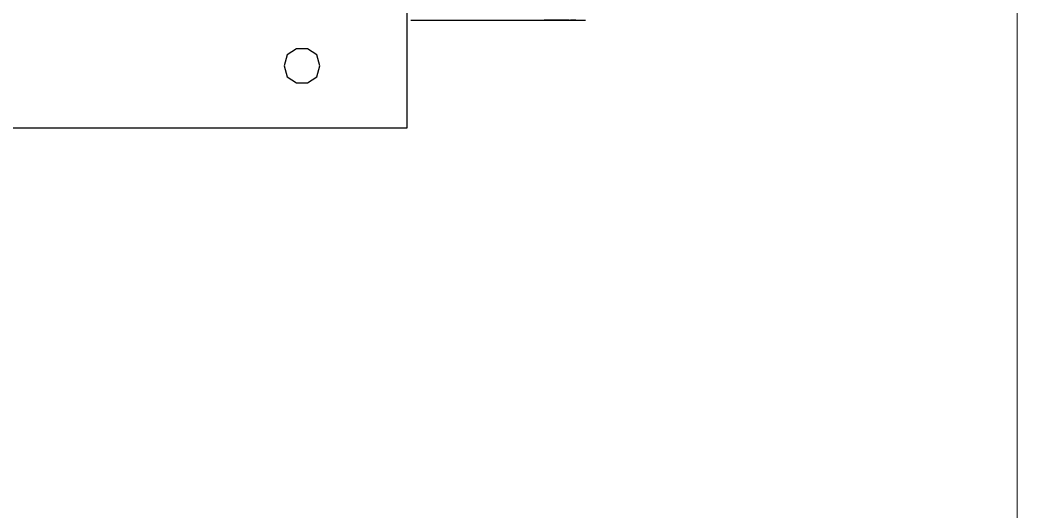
# Model space of a CAD drawing. Header units: millimetres. Extents: x 0 to 126, y 0 to 76.
# Drawn here: x 6.361 to 6.875, y 20.187 to 20.44 of the extents above; entities that cross this region are included whole.
import ezdxf

# ---------------------------------------------------------------- set-up
doc = ezdxf.new("R2010")
doc.units = ezdxf.units.MM
doc.layers.add('ARQUITECTÓNICO', color=152, linetype='Continuous', lineweight=0)
doc.layers.add('Muebles', color=2, linetype='Continuous')

# ---------------------------------------------------------------- blocks, each defined once
blk = doc.blocks.new('racki')
at = {"layer": 'Muebles'}
for p, q in [((1559.0708, 470.53856), (1559.0708, 470.68348)), ((1559.0708, 470.68348), (1559.58563, 470.68348)), ((1559.12204, 470.66026), (1559.11724, 470.65706)), ((1559.12765, 470.66026), (1559.12204, 470.66026)), ((1559.13245, 470.65706), (1559.12765, 470.66026)), ((1559.11724, 470.65706), (1559.11564, 470.65145)), ((1559.13405, 470.65145), (1559.13245, 470.65706)), ((1559.11564, 470.65145), (1559.11724, 470.64585)), ((1559.13245, 470.64585), (1559.13405, 470.65145)), ((1559.11724, 470.64585), (1559.12204, 470.64264)), ((1559.12204, 470.64264), (1559.12765, 470.64264)), ((1559.12765, 470.64264), (1559.13245, 470.64585)), ((1559.0688, 470.62785), (1558.97883, 470.62788)), ((1558.98383, 470.62788), (1558.98503, 470.62787)), ((1558.98383, 470.62788), (1558.98643, 470.62787)), ((1558.98463, 470.62787), (1558.98383, 470.62788)), ((1558.98383, 470.62788), (1558.98643, 470.62787)), ((1558.98643, 470.62787), (1558.98383, 470.62788)), ((1558.98383, 470.62788), (1558.98413, 470.62788)), ((1558.98413, 470.62788), (1558.98383, 470.62788)), ((1558.98533, 470.62787), (1558.98383, 470.62788)), ((1558.98383, 470.62788), (1558.98413, 470.62788)), ((1558.98393, 470.62788), (1558.98383, 470.62788)), ((1558.98383, 470.62788), (1558.98393, 470.62788)), ((1558.98383, 470.62788), (1558.98643, 470.62787)), ((1558.98453, 470.62788), (1558.98383, 470.62788)), ((1558.98593, 470.62787), (1558.98383, 470.62788)), ((1558.98383, 470.62788), (1558.98593, 470.62787)), ((1558.98593, 470.62787), (1558.98383, 470.62788)), ((1558.98383, 470.62788), (1558.98643, 470.62787)), ((1558.98643, 470.62787), (1558.98383, 470.62788)), ((1558.98383, 470.62788), (1558.98593, 470.62787)), ((1558.98593, 470.62787), (1558.98383, 470.62788)), ((1558.98383, 470.62788), (1558.98593, 470.62787)), ((1558.98593, 470.62787), (1558.98383, 470.62788)), ((1558.98383, 470.62788), (1558.98643, 470.62787)), ((1558.98643, 470.62787), (1558.98383, 470.62788)), ((1558.98383, 470.62788), (1558.98593, 470.62787)), ((1558.98383, 470.62788), (1558.98643, 470.62787)), ((1558.98453, 470.62788), (1558.98383, 470.62788)), ((1558.98383, 470.62788), (1558.98413, 470.62788)), ((1558.98413, 470.62788), (1558.98383, 470.62788)), ((1558.98383, 470.62788), (1558.98643, 470.62787)), ((1558.98643, 470.62787), (1558.98383, 470.62788)), ((1558.98413, 470.62788), (1558.98383, 470.62788)), ((1558.98383, 470.62788), (1558.98643, 470.62787)), ((1558.98643, 470.62787), (1558.98383, 470.62788)), ((1558.98383, 470.62788), (1558.98543, 470.62787)), ((1558.98543, 470.62787), (1558.98383, 470.62788)), ((1558.98383, 470.62788), (1558.98643, 470.62787)), ((1558.98453, 470.62788), (1558.98383, 470.62788)), ((1558.98383, 470.62788), (1558.98643, 470.62787)), ((1558.98643, 470.62787), (1558.98383, 470.62788)), ((1558.98383, 470.62788), (1558.98413, 470.62788)), ((1558.98383, 470.62788), (1558.98643, 470.62787)), ((1558.98643, 470.62787), (1558.98383, 470.62788)), ((1558.98383, 470.62788), (1558.98543, 470.62787)), ((1558.98543, 470.62787), (1558.98383, 470.62788)), ((1558.98383, 470.62788), (1558.98583, 470.62787)), ((1558.98583, 470.62787), (1558.98383, 470.62788)), ((1558.98393, 470.62788), (1558.98383, 470.62788)), ((1558.98383, 470.62788), (1558.98643, 470.62787)), ((1558.98393, 470.62788), (1558.98653, 470.62787)), ((1558.98403, 470.62788), (1558.98393, 470.62788)), ((1558.98393, 470.62788), (1558.98403, 470.62788)), ((1558.98403, 470.62788), (1558.98393, 470.62788)), ((1558.98413, 470.62788), (1558.98403, 470.62788)), ((1558.98403, 470.62788), (1558.98413, 470.62788)), ((1558.98413, 470.62788), (1558.98403, 470.62788)), ((1558.98413, 470.62788), (1558.98653, 470.62787)), ((1558.98423, 470.62788), (1558.98413, 470.62788)), ((1558.98433, 470.62788), (1558.98423, 470.62788)), ((1558.98443, 470.62788), (1558.98433, 470.62788)), ((1558.98443, 470.62788), (1558.98613, 470.62787)), ((1558.98453, 470.62788), (1558.98443, 470.62788)), ((1558.98453, 470.62788), (1558.98463, 470.62787)), ((1558.98483, 470.62787), (1558.98453, 470.62788)), ((1558.98483, 470.62787), (1558.98453, 470.62788)), ((1558.98483, 470.62787), (1558.98453, 470.62788)), ((1558.98453, 470.62788), (1558.98463, 470.62787)), ((1558.98493, 470.62787), (1558.98453, 470.62788)), ((1558.98463, 470.62787), (1558.98453, 470.62788)), ((1558.98643, 470.62787), (1558.98463, 470.62787)), ((1558.98463, 470.62787), (1558.98473, 470.62787)), ((1558.98463, 470.62787), (1558.98473, 470.62787)), ((1558.98473, 470.62787), (1558.98463, 470.62787)), ((1558.98473, 470.62787), (1558.98483, 470.62787)), ((1558.98473, 470.62787), (1558.98563, 470.62787)), ((1558.98563, 470.62787), (1558.98473, 470.62787)), ((1558.98473, 470.62787), (1558.98563, 470.62787)), ((1558.98563, 470.62787), (1558.98473, 470.62787)), ((1558.98473, 470.62787), (1558.98483, 470.62787)), ((1558.98473, 470.62787), (1558.98563, 470.62787)), ((1558.98563, 470.62787), (1558.98473, 470.62787)), ((1558.98483, 470.62787), (1558.98473, 470.62787)), ((1558.98483, 470.62787), (1558.98533, 470.62787)), ((1558.98553, 470.62787), (1558.98483, 470.62787)), ((1558.98643, 470.62787), (1558.98483, 470.62787)), ((1558.98483, 470.62787), (1558.98643, 470.62787)), ((1558.98643, 470.62787), (1558.98483, 470.62787)), ((1558.98483, 470.62787), (1558.98643, 470.62787)), ((1558.98553, 470.62787), (1558.98483, 470.62787)), ((1558.98553, 470.62787), (1558.98483, 470.62787)), ((1558.98483, 470.62787), (1558.98493, 470.62787)), ((1558.98493, 470.62787), (1558.98483, 470.62787)), ((1558.98643, 470.62787), (1558.98493, 470.62787)), ((1558.98493, 470.62787), (1558.98643, 470.62787)), ((1558.98643, 470.62787), (1558.98493, 470.62787)), ((1558.98493, 470.62787), (1558.98643, 470.62787)), ((1558.98503, 470.62787), (1558.98493, 470.62787)), ((1558.98513, 470.62787), (1558.98503, 470.62787)), ((1558.98513, 470.62787), (1558.98503, 470.62787)), ((1558.98533, 470.62787), (1558.98513, 470.62787)), ((1558.98523, 470.62787), (1558.98513, 470.62787)), ((1558.98533, 470.62787), (1558.98523, 470.62787)), ((1558.98563, 470.62787), (1558.98533, 470.62787)), ((1558.98533, 470.62787), (1558.98543, 470.62787)), ((1558.98543, 470.62787), (1558.98533, 470.62787)), ((1558.98543, 470.62787), (1558.98533, 470.62787)), ((1558.98543, 470.62787), (1558.98553, 470.62787)), ((1558.98553, 470.62787), (1558.98543, 470.62787)), ((1558.98583, 470.62787), (1558.98543, 470.62787)), ((1558.98543, 470.62787), (1558.98553, 470.62787)), ((1558.98553, 470.62787), (1558.98543, 470.62787)), ((1558.98583, 470.62787), (1558.98553, 470.62787)), ((1558.98553, 470.62787), (1558.98563, 470.62787)), ((1558.98563, 470.62787), (1558.98553, 470.62787)), ((1558.98583, 470.62787), (1558.98553, 470.62787)), ((1558.98583, 470.62787), (1558.98553, 470.62787)), ((1558.98553, 470.62787), (1558.98563, 470.62787)), ((1558.98563, 470.62787), (1558.98553, 470.62787)), ((1558.98583, 470.62787), (1558.98563, 470.62787)), ((1558.98563, 470.62787), (1558.98573, 470.62787)), ((1558.98573, 470.62787), (1558.98563, 470.62787)), ((1558.98563, 470.62787), (1558.98573, 470.62787)), ((1558.98573, 470.62787), (1558.98563, 470.62787)), ((1558.98573, 470.62787), (1558.98583, 470.62787)), ((1558.98583, 470.62787), (1558.98573, 470.62787)), ((1558.98573, 470.62787), (1558.98583, 470.62787)), ((1558.98583, 470.62787), (1558.98573, 470.62787)), ((1558.98643, 470.62787), (1558.98583, 470.62787)), ((1558.98593, 470.62787), (1558.98583, 470.62787)), ((1558.98643, 470.62787), (1558.98583, 470.62787)), ((1558.98643, 470.62787), (1558.98583, 470.62787)), ((1558.98583, 470.62787), (1558.98643, 470.62787)), ((1558.98643, 470.62787), (1558.98583, 470.62787)), ((1558.98593, 470.62787), (1558.98583, 470.62787)), ((1558.98613, 470.62787), (1558.98593, 470.62787)), ((1558.98613, 470.62787), (1558.98593, 470.62787)), ((1558.98623, 470.62787), (1558.98613, 470.62787)), ((1558.98633, 470.62787), (1558.98623, 470.62787)), ((1558.98643, 470.62787), (1558.98633, 470.62787)), ((1558.99985, 470.62787), (1558.98714, 470.62787)), ((1558.98714, 470.62787), (1558.99985, 470.62787)), ((1558.99985, 470.62787), (1558.98714, 470.62787)), ((1558.99874, 470.62787), (1558.98824, 470.62787)), ((1558.98824, 470.62787), (1558.99154, 470.62787)), ((1558.99414, 470.62787), (1558.98944, 470.62787)), ((1558.98944, 470.62787), (1558.99534, 470.62787)), ((1558.98944, 470.62787), (1558.99164, 470.62787)), ((1558.99164, 470.62787), (1558.98944, 470.62787)), ((1558.98944, 470.62787), (1558.99534, 470.62787)), ((1558.99724, 470.62787), (1558.98944, 470.62787)), ((1558.98944, 470.62787), (1558.99194, 470.62787)), ((1558.99534, 470.62787), (1558.98944, 470.62787)), ((1558.98944, 470.62787), (1558.99534, 470.62787)), ((1558.98944, 470.62787), (1558.99414, 470.62787)), ((1558.98954, 470.62787), (1558.98944, 470.62787)), ((1558.98944, 470.62787), (1558.99534, 470.62787)), ((1558.99214, 470.62787), (1558.98944, 470.62787)), ((1558.98944, 470.62787), (1558.99044, 470.62787)), ((1558.99044, 470.62787), (1558.98944, 470.62787)), ((1558.98964, 470.62787), (1558.98954, 470.62787)), ((1558.98974, 470.62787), (1558.98964, 470.62787)), ((1558.98984, 470.62787), (1558.98974, 470.62787)), ((1558.98994, 470.62787), (1558.98984, 470.62787)), ((1558.99004, 470.62787), (1558.98994, 470.62787)), ((1558.99014, 470.62787), (1558.99004, 470.62787)), ((1558.99024, 470.62787), (1558.99014, 470.62787)), ((1558.99024, 470.62787), (1558.99014, 470.62787)), ((1558.99044, 470.62787), (1558.99024, 470.62787)), ((1558.99454, 470.62787), (1558.99024, 470.62787)), ((1558.99064, 470.62787), (1558.99044, 470.62787)), ((1558.99534, 470.62787), (1558.99064, 470.62787)), ((1558.99084, 470.62787), (1558.99074, 470.62787)), ((1558.99074, 470.62787), (1558.99084, 470.62787)), ((1558.99414, 470.62787), (1558.99084, 470.62787)), ((1558.99084, 470.62787), (1558.99094, 470.62787)), ((1558.99104, 470.62787), (1558.99084, 470.62787)), ((1558.99084, 470.62787), (1558.99094, 470.62787)), ((1558.99094, 470.62787), (1558.99104, 470.62787)), ((1558.99094, 470.62787), (1558.99104, 470.62787)), ((1558.99104, 470.62787), (1558.99114, 470.62787)), ((1558.99104, 470.62787), (1558.99114, 470.62787)), ((1558.99114, 470.62787), (1558.99124, 470.62787)), ((1558.99114, 470.62787), (1558.99534, 470.62787)), ((1558.99124, 470.62787), (1558.99374, 470.62787)), ((1558.99134, 470.62787), (1558.99534, 470.62787)), ((1558.99534, 470.62787), (1558.99134, 470.62787)), ((1558.99154, 470.62787), (1558.99164, 470.62787)), ((1558.99164, 470.62787), (1558.99174, 470.62787)), ((1558.99334, 470.62787), (1558.99174, 470.62787)), ((1558.99174, 470.62787), (1558.99334, 470.62787)), ((1558.99174, 470.62787), (1558.99184, 470.62787)), ((1558.99184, 470.62787), (1558.99194, 470.62787)), ((1558.99194, 470.62787), (1558.99204, 470.62787)), ((1558.99194, 470.62787), (1558.99204, 470.62787)), ((1558.99204, 470.62787), (1558.99514, 470.62787)), ((1558.99204, 470.62787), (1558.99214, 470.62787)), ((1558.99204, 470.62787), (1558.99214, 470.62787)), ((1558.99214, 470.62787), (1558.99334, 470.62787)), ((1558.99214, 470.62787), (1558.99794, 470.62787)), ((1558.99274, 470.62787), (1558.99214, 470.62787)), ((1558.99214, 470.62787), (1558.99224, 470.62787)), ((1558.99274, 470.62787), (1558.99214, 470.62787)), ((1558.99214, 470.62787), (1558.99224, 470.62787)), ((1558.99224, 470.62787), (1558.99214, 470.62787)), ((1558.99214, 470.62787), (1558.99264, 470.62787)), ((1558.99214, 470.62787), (1558.99234, 470.62787)), ((1558.99234, 470.62787), (1558.99224, 470.62787)), ((1558.99224, 470.62787), (1558.99284, 470.62787)), ((1558.99224, 470.62787), (1558.99284, 470.62787)), ((1558.99264, 470.62787), (1558.99224, 470.62787)), ((1558.99234, 470.62787), (1558.99744, 470.62787)), ((1558.99244, 470.62787), (1558.99234, 470.62787)), ((1558.99254, 470.62787), (1558.99244, 470.62787)), ((1558.99264, 470.62787), (1558.99254, 470.62787)), ((1558.99274, 470.62787), (1558.99264, 470.62787)), ((1558.99314, 470.62787), (1558.99264, 470.62787)), ((1558.99264, 470.62787), (1558.99314, 470.62787)), ((1558.99284, 470.62787), (1558.99274, 470.62787)), ((1558.99294, 470.62787), (1558.99274, 470.62787)), ((1558.99324, 470.62787), (1558.99274, 470.62787)), ((1558.99294, 470.62787), (1558.99284, 470.62787)), ((1558.99284, 470.62787), (1558.99314, 470.62787)), ((1558.99284, 470.62787), (1558.99334, 470.62787)), ((1558.99314, 470.62787), (1558.99294, 470.62787)), ((1558.99324, 470.62787), (1558.99294, 470.62787)), ((1558.99324, 470.62787), (1558.99314, 470.62787)), ((1558.99534, 470.62787), (1558.99314, 470.62787)), ((1558.99314, 470.62787), (1558.99534, 470.62787)), ((1558.99314, 470.62787), (1558.99334, 470.62787)), ((1558.99364, 470.62787), (1558.99314, 470.62787)), ((1558.99314, 470.62787), (1558.99364, 470.62787)), ((1558.99344, 470.62787), (1558.99324, 470.62787)), ((1558.99354, 470.62787), (1558.99324, 470.62787)), ((1558.99604, 470.62787), (1558.99324, 470.62787)), ((1558.99324, 470.62787), (1558.99334, 470.62787)), ((1558.99384, 470.62787), (1558.99324, 470.62787)), ((1558.99334, 470.62787), (1558.99324, 470.62787)), ((1558.99324, 470.62787), (1558.99334, 470.62787)), ((1558.99334, 470.62787), (1558.99394, 470.62787)), ((1558.99334, 470.62787), (1558.99354, 470.62787)), ((1558.99334, 470.62787), (1558.99394, 470.62787)), ((1558.99344, 470.62787), (1558.99334, 470.62787)), ((1558.99334, 470.62787), (1558.99344, 470.62787)), ((1558.99354, 470.62787), (1558.99334, 470.62787)), ((1558.99334, 470.62787), (1558.99354, 470.62787)), ((1558.99334, 470.62787), (1558.99354, 470.62787)), ((1558.99344, 470.62787), (1558.99334, 470.62787)), ((1558.99354, 470.62787), (1558.99344, 470.62787)), ((1558.99364, 470.62787), (1558.99344, 470.62787)), ((1558.99344, 470.62787), (1558.99374, 470.62787)), ((1558.99364, 470.62787), (1558.99344, 470.62787)), ((1558.99374, 470.62787), (1558.99354, 470.62787)), ((1558.99384, 470.62787), (1558.99354, 470.62787)), ((1558.99354, 470.62787), (1558.99364, 470.62787)), ((1558.99374, 470.62787), (1558.99354, 470.62787)), ((1558.99354, 470.62787), (1558.99374, 470.62787)), ((1558.99354, 470.62787), (1558.99364, 470.62787)), ((1558.99364, 470.62787), (1558.99564, 470.62787)), ((1558.99414, 470.62787), (1558.99364, 470.62787)), ((1558.99364, 470.62787), (1558.99414, 470.62787)), ((1558.99394, 470.62787), (1558.99364, 470.62787)), ((1558.99364, 470.62787), (1558.99384, 470.62787)), ((1558.99374, 470.62787), (1558.99364, 470.62787)), ((1558.99374, 470.62787), (1558.99384, 470.62787)), ((1558.99394, 470.62787), (1558.99374, 470.62787)), ((1558.99374, 470.62787), (1558.99384, 470.62787)), ((1558.99384, 470.62787), (1558.99374, 470.62787)), ((1558.99374, 470.62787), (1558.99414, 470.62787)), ((1558.99394, 470.62787), (1558.99374, 470.62787)), ((1558.99384, 470.62787), (1558.99814, 470.62787)), ((1558.99384, 470.62787), (1558.99394, 470.62787)), ((1558.99444, 470.62787), (1558.99384, 470.62787)), ((1558.99384, 470.62787), (1558.99394, 470.62787)), ((1558.99414, 470.62787), (1558.99384, 470.62787)), ((1558.99384, 470.62787), (1558.99404, 470.62787)), ((1558.99394, 470.62787), (1558.99404, 470.62787)), ((1558.99414, 470.62787), (1558.99394, 470.62787)), ((1558.99394, 470.62787), (1558.99414, 470.62787)), ((1558.99394, 470.62787), (1558.99444, 470.62787)), ((1558.99424, 470.62787), (1558.99394, 470.62787)), ((1558.99394, 470.62787), (1558.99424, 470.62787)), ((1558.99414, 470.62787), (1558.99394, 470.62787)), ((1558.99404, 470.62787), (1558.99414, 470.62787)), ((1558.99404, 470.62787), (1558.99424, 470.62787)), ((1558.99424, 470.62787), (1558.99414, 470.62787)), ((1558.99414, 470.62787), (1558.99444, 470.62787)), ((1558.99414, 470.62787), (1558.99534, 470.62787)), ((1558.99534, 470.62787), (1558.99414, 470.62787)), ((1558.99414, 470.62787), (1558.99464, 470.62787)), ((1558.99464, 470.62787), (1558.99414, 470.62787)), ((1558.99424, 470.62787), (1558.99414, 470.62787)), ((1558.99414, 470.62787), (1558.99424, 470.62787)), ((1558.99434, 470.62787), (1558.99414, 470.62787)), ((1558.99444, 470.62787), (1558.99424, 470.62787)), ((1558.99424, 470.62787), (1558.99444, 470.62787)), ((1558.99444, 470.62787), (1558.99434, 470.62787)), ((1558.99464, 470.62787), (1558.99444, 470.62787)), ((1558.99444, 470.62787), (1558.99494, 470.62787)), ((1558.99444, 470.62787), (1558.99494, 470.62787)), ((1558.99494, 470.62787), (1558.99444, 470.62787)), ((1558.99444, 470.62787), (1558.99454, 470.62787)), ((1558.99464, 470.62787), (1558.99444, 470.62787)), ((1558.99464, 470.62787), (1558.99454, 470.62787)), ((1558.99454, 470.62787), (1558.99474, 470.62787)), ((1558.99464, 470.62787), (1558.99554, 470.62787)), ((1558.99484, 470.62787), (1558.99464, 470.62787)), ((1558.99464, 470.62787), (1558.99514, 470.62787)), ((1558.99514, 470.62787), (1558.99464, 470.62787)), ((1558.99474, 470.62787), (1558.99464, 470.62787)), ((1558.99484, 470.62787), (1558.99464, 470.62787)), ((1558.99484, 470.62787), (1558.99474, 470.62787)), ((1558.99474, 470.62787), (1558.99494, 470.62787)), ((1558.99504, 470.62787), (1558.99484, 470.62787)), ((1558.99494, 470.62787), (1558.99484, 470.62787)), ((1558.99504, 470.62787), (1558.99484, 470.62787)), ((1558.99494, 470.62787), (1558.99544, 470.62787)), ((1558.99494, 470.62787), (1558.99544, 470.62787)), ((1558.99494, 470.62787), (1558.99534, 470.62787)), ((1558.99544, 470.62787), (1558.99494, 470.62787)), ((1558.99504, 470.62787), (1558.99494, 470.62787)), ((1558.99494, 470.62787), (1558.99514, 470.62787)), ((1558.99524, 470.62787), (1558.99504, 470.62787)), ((1558.99514, 470.62787), (1558.99504, 470.62787)), ((1558.99524, 470.62787), (1558.99504, 470.62787)), ((1558.99514, 470.62787), (1558.99534, 470.62787)), ((1558.99514, 470.62787), (1558.99564, 470.62787)), ((1558.99564, 470.62787), (1558.99514, 470.62787)), ((1558.99524, 470.62787), (1558.99514, 470.62787)), ((1558.99514, 470.62787), (1558.99534, 470.62787)), ((1558.99544, 470.62787), (1558.99524, 470.62787)), ((1558.99534, 470.62787), (1558.99524, 470.62787)), ((1558.99544, 470.62787), (1558.99524, 470.62787)), ((1558.99534, 470.62787), (1558.99824, 470.62787)), ((1558.99534, 470.62787), (1558.99554, 470.62787)), ((1558.99534, 470.62787), (1558.99584, 470.62787)), ((1558.99534, 470.62787), (1558.99554, 470.62787)), ((1558.99564, 470.62787), (1558.99544, 470.62787)), ((1558.99544, 470.62787), (1558.99594, 470.62787)), ((1558.99584, 470.62787), (1558.99544, 470.62787)), ((1558.99564, 470.62787), (1558.99544, 470.62787)), ((1558.99554, 470.62787), (1558.99584, 470.62787)), ((1558.99554, 470.62787), (1558.99574, 470.62787)), ((1558.99584, 470.62787), (1558.99564, 470.62787)), ((1558.99564, 470.62787), (1558.99574, 470.62787)), ((1558.99564, 470.62787), (1558.99614, 470.62787)), ((1558.99604, 470.62787), (1558.99564, 470.62787)), ((1558.99584, 470.62787), (1558.99564, 470.62787)), ((1558.99574, 470.62787), (1558.99584, 470.62787)), ((1558.99574, 470.62787), (1558.99594, 470.62787)), ((1558.99604, 470.62787), (1558.99584, 470.62787)), ((1558.99584, 470.62787), (1558.99604, 470.62787)), ((1558.99584, 470.62787), (1558.99594, 470.62787)), ((1558.99584, 470.62787), (1558.99634, 470.62787)), ((1558.99634, 470.62787), (1558.99584, 470.62787)), ((1558.99594, 470.62787), (1558.99584, 470.62787)), ((1558.99594, 470.62787), (1558.99614, 470.62787)), ((1558.99594, 470.62787), (1558.99604, 470.62787)), ((1558.99614, 470.62787), (1558.99594, 470.62787)), ((1558.99594, 470.62787), (1558.99604, 470.62787)), ((1558.99614, 470.62787), (1558.99604, 470.62787)), ((1558.99604, 470.62787), (1558.99624, 470.62787)), ((1558.99654, 470.62787), (1558.99604, 470.62787)), ((1558.99604, 470.62787), (1558.99624, 470.62787)), ((1558.99634, 470.62787), (1558.99614, 470.62787)), ((1558.99614, 470.62787), (1558.99634, 470.62787)), ((1558.99614, 470.62787), (1558.99654, 470.62787)), ((1558.99634, 470.62787), (1558.99614, 470.62787)), ((1558.99624, 470.62787), (1558.99634, 470.62787)), ((1558.99634, 470.62787), (1558.99624, 470.62787)), ((1558.99624, 470.62787), (1558.99634, 470.62787)), ((1558.99624, 470.62787), (1558.99644, 470.62787)), ((1558.99654, 470.62787), (1558.99634, 470.62787)), ((1558.99634, 470.62787), (1558.99644, 470.62787)), ((1558.99634, 470.62787), (1558.99704, 470.62787)), ((1558.99634, 470.62787), (1558.99704, 470.62787)), ((1558.99714, 470.62787), (1558.99634, 470.62787)), ((1558.99634, 470.62787), (1558.99644, 470.62787)), ((1558.99644, 470.62787), (1558.99634, 470.62787)), ((1558.99634, 470.62787), (1558.99644, 470.62787)), ((1558.99644, 470.62787), (1558.99634, 470.62787)), ((1558.99654, 470.62787), (1558.99634, 470.62787)), ((1558.99644, 470.62787), (1558.99664, 470.62787)), ((1558.99644, 470.62787), (1558.99664, 470.62787)), ((1558.99664, 470.62787), (1558.99644, 470.62787)), ((1558.99644, 470.62787), (1558.99664, 470.62787)), ((1558.99664, 470.62787), (1558.99644, 470.62787)), ((1558.99644, 470.62787), (1558.99664, 470.62787)), ((1558.99674, 470.62787), (1558.99654, 470.62787)), ((1558.99654, 470.62787), (1558.99694, 470.62787)), ((1558.99684, 470.62787), (1558.99654, 470.62787)), ((1558.99664, 470.62787), (1558.99654, 470.62787)), ((1558.99664, 470.62787), (1558.99814, 470.62787)), ((1558.99664, 470.62787), (1558.99674, 470.62787)), ((1558.99664, 470.62787), (1558.99684, 470.62787)), ((1558.99674, 470.62787), (1558.99664, 470.62787)), ((1558.99664, 470.62787), (1558.99674, 470.62787)), ((1558.99684, 470.62787), (1558.99664, 470.62787)), ((1558.99664, 470.62787), (1558.99674, 470.62787)), ((1558.99684, 470.62787), (1558.99674, 470.62787)), ((1558.99674, 470.62787), (1558.99684, 470.62787)), ((1558.99694, 470.62787), (1558.99674, 470.62787)), ((1558.99674, 470.62787), (1558.99694, 470.62787)), ((1558.99674, 470.62787), (1558.99694, 470.62787)), ((1558.99704, 470.62787), (1558.99684, 470.62787)), ((1558.99684, 470.62787), (1558.99704, 470.62787)), ((1558.99754, 470.62787), (1558.99684, 470.62787)), ((1558.99684, 470.62787), (1558.99694, 470.62787)), ((1558.99694, 470.62787), (1558.99684, 470.62787)), ((1558.99694, 470.62787), (1558.99754, 470.62787)), ((1558.99694, 470.62787), (1558.99704, 470.62787)), ((1558.99714, 470.62787), (1558.99704, 470.62787)), ((1558.99704, 470.62787), (1558.99714, 470.62787)), ((1558.99704, 470.62787), (1558.99764, 470.62787)), ((1558.99704, 470.62787), (1558.99764, 470.62787)), ((1558.99704, 470.62787), (1558.99724, 470.62787)), ((1558.99734, 470.62787), (1558.99714, 470.62787)), ((1558.99714, 470.62787), (1558.99724, 470.62787)), ((1558.99764, 470.62787), (1558.99714, 470.62787)), ((1558.99744, 470.62787), (1558.99734, 470.62787)), ((1558.99754, 470.62787), (1558.99744, 470.62787)), ((1558.99744, 470.62787), (1558.99754, 470.62787)), ((1558.99764, 470.62787), (1558.99754, 470.62787)), ((1558.99754, 470.62787), (1558.99814, 470.62787)), ((1558.99804, 470.62787), (1558.99754, 470.62787)), ((1558.99754, 470.62787), (1558.99764, 470.62787)), ((1558.99774, 470.62787), (1558.99764, 470.62787)), ((1558.99764, 470.62787), (1558.99804, 470.62787)), ((1558.99764, 470.62787), (1558.99804, 470.62787)), ((1558.99814, 470.62787), (1558.99764, 470.62787)), ((1558.99764, 470.62787), (1558.99784, 470.62787)), ((1558.99784, 470.62787), (1558.99774, 470.62787)), ((1558.99794, 470.62787), (1558.99784, 470.62787)), ((1558.99784, 470.62787), (1558.99794, 470.62787)), ((1558.99804, 470.62787), (1558.99794, 470.62787)), ((1558.99794, 470.62787), (1558.99804, 470.62787)), ((1558.99804, 470.62787), (1558.99814, 470.62787)), ((1558.99814, 470.62787), (1558.99804, 470.62787)), ((1558.99804, 470.62787), (1558.99814, 470.62787)), ((1558.99814, 470.62787), (1558.99804, 470.62787)), ((1558.99804, 470.62787), (1558.99814, 470.62787)), ((1558.99814, 470.62787), (1558.99824, 470.62787)), ((1558.99824, 470.62787), (1558.99834, 470.62787)), ((1558.99834, 470.62787), (1558.99844, 470.62787)), ((1558.99844, 470.62787), (1558.99854, 470.62787)), ((1558.99854, 470.62787), (1558.99864, 470.62787)), ((1558.99864, 470.62787), (1558.99874, 470.62787)), ((1559.00005, 470.62787), (1558.99915, 470.62787)), ((1558.99915, 470.62787), (1558.99985, 470.62787)), ((1558.99985, 470.62787), (1558.99915, 470.62787)), ((1558.99915, 470.62787), (1558.99985, 470.62787)), ((1558.99985, 470.62787), (1558.99915, 470.62787)), ((1558.99915, 470.62787), (1559.00005, 470.62787)), ((1558.99985, 470.62787), (1558.99915, 470.62787)), ((1558.99915, 470.62787), (1558.99985, 470.62787)), ((1558.99935, 470.62787), (1559.00005, 470.62787)), ((1559.00005, 470.62787), (1558.99935, 470.62787)), ((1559.00005, 470.62787), (1558.99985, 470.62787)), ((1558.99985, 470.62787), (1559.00005, 470.62787))]:
    blk.add_line(p, q, dxfattribs=at)

msp = doc.modelspace()

# ---------------------------------------------------------------- linework, layer by layer
at = {"layer": 'ARQUITECTÓNICO', "linetype": 'Continuous', "ltscale": 0.03}
msp.add_line((6.87495, 20.51997), (6.87495, 19.44324), dxfattribs=at)

# ---------------------------------------------------------------- block references
at = {"layer": 'ARQUITECTÓNICO', "rotation": 179.9999999999995}
msp.add_blockref('racki', (1565.63143, 491.06767), dxfattribs=at)

doc.saveas('drawing.dxf')
